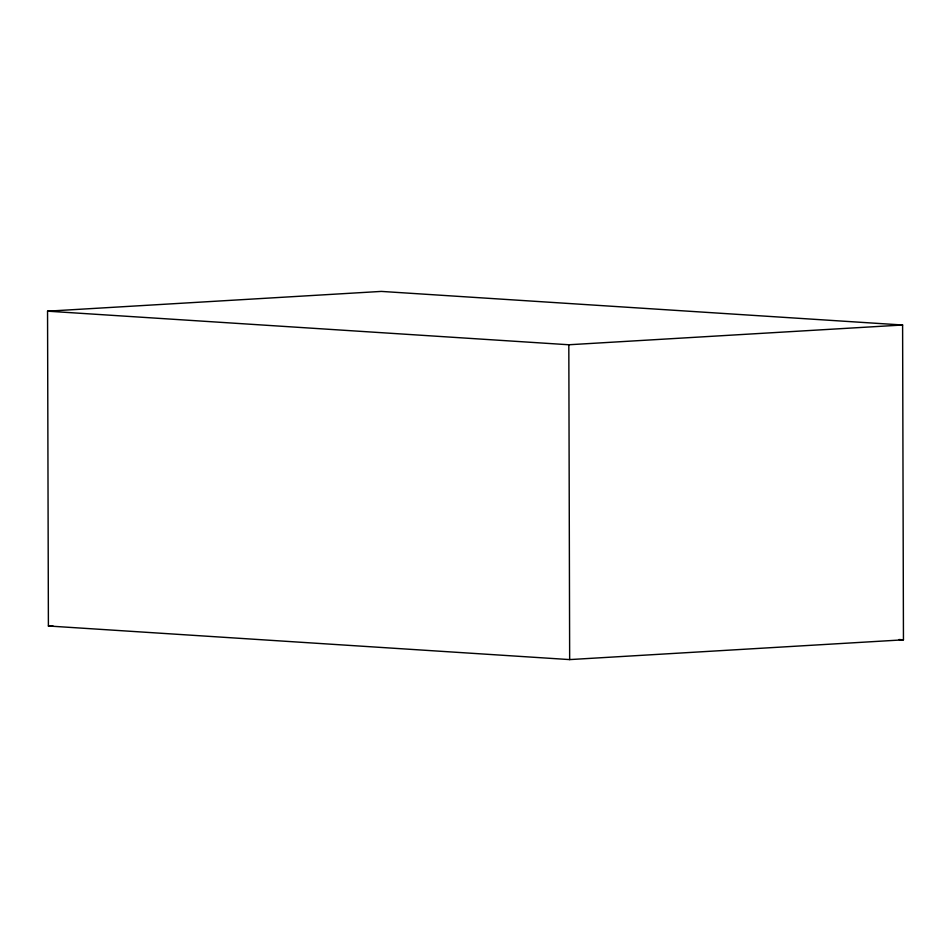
<?xml version="1.0" encoding="UTF-8"?>
<svg xmlns="http://www.w3.org/2000/svg" width="951" height="951" viewBox="0 0 951 951"><rect width="100%" height="100%" fill="white"/><g stroke="black" fill="none" stroke-linecap="round" stroke-linejoin="round"><path stroke-width="1.43" d="M47.55 311.179L381.339 291.41L902.606 325.004L903.45 639.821L569.661 659.59L48.394 625.996L47.55 311.179L568.817 344.761L902.606 325.004M48.394 625.996L52.816 625.734M899.004 639.536L903.45 639.821M568.817 344.761L569.661 659.59"/></g></svg>
